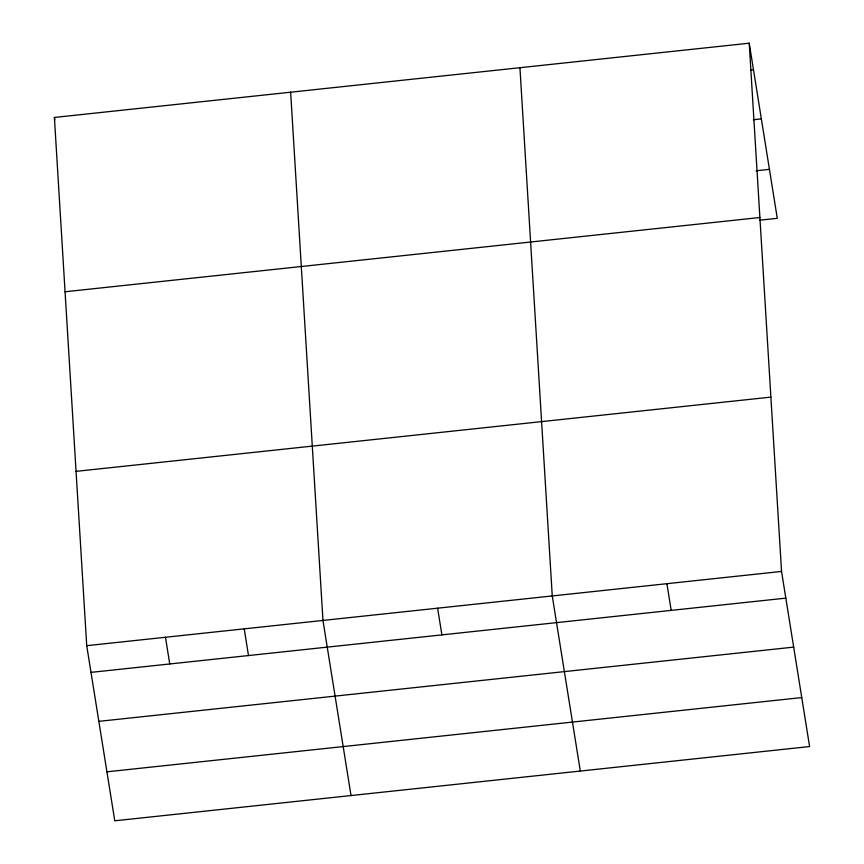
<?xml version="1.0" encoding="UTF-8"?>
<svg xmlns="http://www.w3.org/2000/svg" width="864" height="864" viewBox="0 0 864 864"><rect width="100%" height="100%" fill="white"/><g stroke="black" fill="none" stroke-linecap="round" stroke-linejoin="round"><path stroke-width="1.3" d="M749.228 43.2L781.553 571.439L809.6 746.55L114.772 820.8L86.724 645.678L54.4 117.45L749.228 43.2L777.276 218.322L759.942 220.169M750.838 70.178L753.505 69.898M753.354 119.729L761.346 118.876M756.097 170.77L769.435 169.344M65.059 291.762L759.899 217.512M76.054 471.366L770.882 397.116M86.724 645.678L781.553 571.439M91.001 672.376L785.83 598.136M98.842 721.354L793.681 647.114M106.931 771.822L801.76 697.572M666.911 583.686L671.188 610.384M580.306 771.055L552.258 595.933L519.934 67.705M437.616 608.18L441.893 634.878M351.022 795.56L322.963 620.438L290.639 92.2M244.22 628.852L248.497 655.549M165.467 637.265L169.744 663.962M54.4 117.45L54.799 119.988"/></g></svg>
